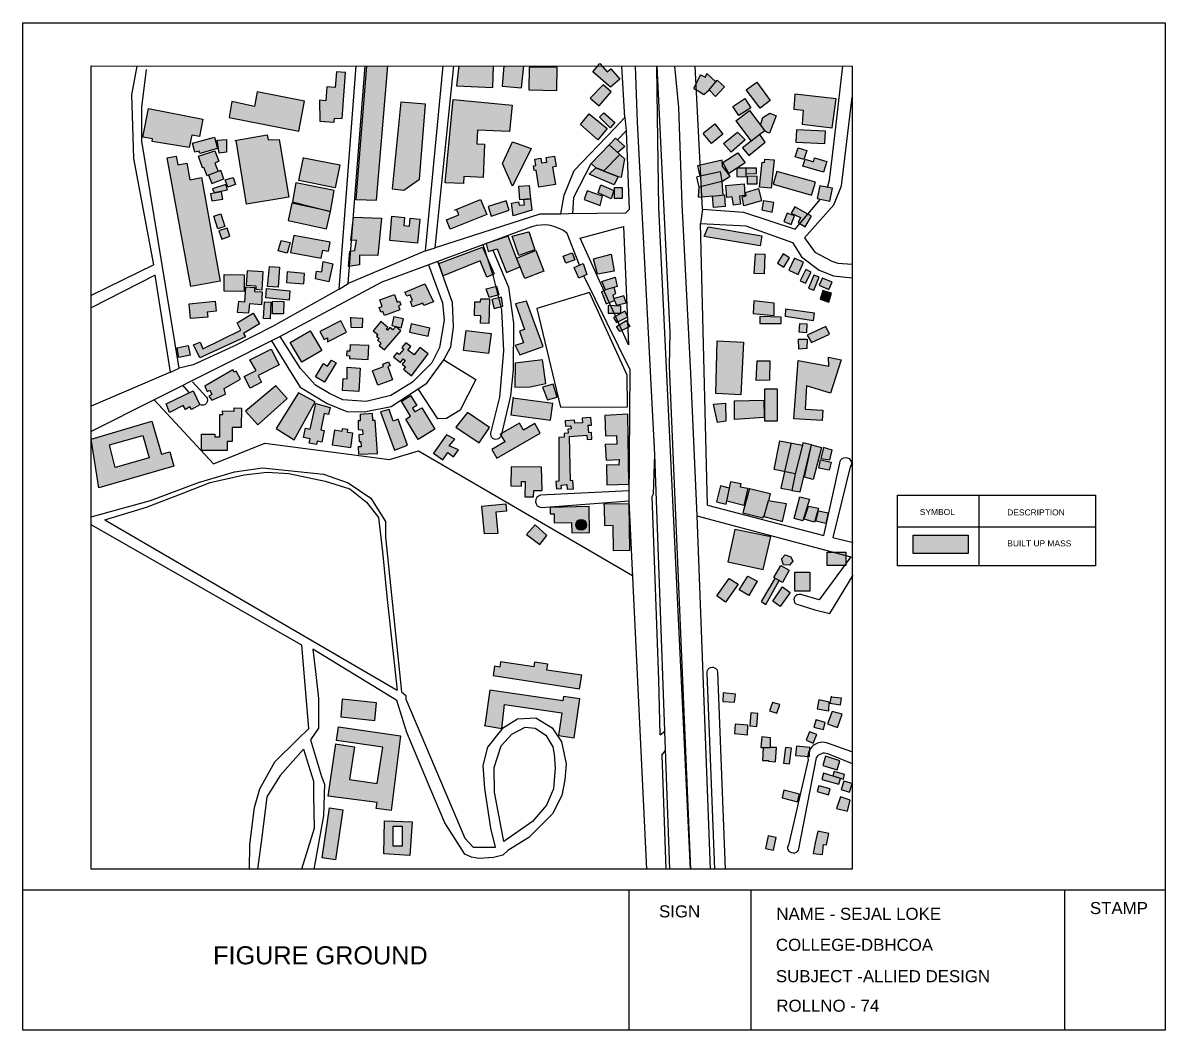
# Model space of a CAD drawing. Header units: millimetres. Extents: x -75360 to 914439, y -5036 to 71141.
# Drawn here: x 134048 to 171959, y -4329 to 29103 of the extents above; entities that cross this region are included whole.
import ezdxf

# ---------------------------------------------------------------- set-up
doc = ezdxf.new("R2010")
doc.units = ezdxf.units.MM
doc.styles.get("Standard").update_dxf_attribs({"font": 'arial.ttf'})

msp = doc.modelspace()

# ---------------------------------------------------------------- hatches: boundary and pattern name
at = {"true_color": 0x000000, "transparency": 33554687}
h = msp.add_hatch(color=18, dxfattribs=at)
h.dxf.hatch_style = 1
h.paths.add_polyline_path([(149750, 12865), (150099, 12898), (150077, 13136), (149279, 13061), (149365, 12142), (149817, 12151)])
h.paths.add_polyline_path([(151433, 12086), (151049, 12440), (150765, 12123), (151200, 11786)])
h.paths.add_polyline_path([(152842, 13053), (151549, 13022), (151552, 12807), (151677, 12809), (151683, 12505), (152256, 12515), (152262, 12172), (152858, 12183)])
h.paths.add_polyline_path([(154166, 13141), (153331, 13129), (153335, 13024), (153356, 12435), (153626, 12416), (153638, 11589), (154188, 11597)])
h.paths.add_polyline_path([(151266, 14360), (150259, 14362), (150247, 13732), (150592, 13726), (150595, 13884), (150715, 13881), (150705, 13376), (151000, 13371), (151004, 13583), (151287, 13577)])
h.paths.add_polyline_path([(152193, 15375), (152768, 15414), (152777, 15279), (152936, 15290), (152921, 15506), (152830, 15499), (152814, 15745), (152916, 15751), (152900, 16000), (152610, 15981), (152620, 15831), (152363, 15814), (152357, 15911), (152047, 15891), (152062, 15715), (152233, 15729), (152242, 15624), (152130, 15615), (152141, 15480), (152015, 15469), (152018, 15353), (151835, 15344), (151838, 13887), (151741, 13880), (151758, 13638), (151926, 13650), (151918, 13763), (152104, 13777), (152115, 13621), (152321, 13635), (152301, 13913), (152221, 13907)])
h.paths.add_polyline_path([(154124, 16115), (153360, 16066), (153384, 15399), (153751, 15412), (153761, 15123), (153379, 15109), (153403, 14590), (153839, 14610), (153830, 14422), (153421, 14437), (153432, 13775), (154154, 13787), (154158, 14071)])
h.paths.add_polyline_path([(151220, 15489), (151037, 15806), (150660, 15589), (150528, 15818), (149932, 15473), (149917, 15412), (150041, 15197), (149609, 14948), (149777, 14657)])
h.paths.add_polyline_path([(151632, 16470), (150314, 16642), (150242, 16089), (151560, 15917)])
h.paths.add_polyline_path([(151648, 17112), (151297, 17006), (151456, 16590), (151781, 16678)])
h.paths.add_polyline_path([(148805, 16172), (148421, 15687), (149189, 15165), (149534, 15673)])
h.paths.add_polyline_path([(148197, 15069), (148383, 15287), (148111, 15431), (147674, 14824), (147984, 14601), (148155, 14838), (148345, 14701), (148508, 14928)])
h.paths.add_polyline_path([(147286, 16326), (147061, 16188), (146984, 16314), (147124, 16399), (146919, 16734), (146615, 16547), (146918, 16053), (146756, 15954), (147173, 15275), (147724, 15613)])
h.paths.add_polyline_path([(146500, 15946), (146338, 15887), (146200, 16267), (145915, 16196), (146378, 14924), (146814, 15083)])
h.paths.add_polyline_path([(145745, 15910), (145662, 15904), (145647, 16133), (145248, 16107), (145248, 15891), (145171, 15891), (145171, 15601), (145322, 15595), (145330, 15437), (145199, 15430), (145205, 15207), (145268, 15209), (145272, 15032), (145176, 15030), (145182, 14793), (145818, 14808)])
h.paths.add_polyline_path([(144998, 15481), (144821, 15507), (144834, 15601), (144643, 15629), (144631, 15544), (144388, 15585), (144317, 15096), (144929, 15007)])
h.paths.add_polyline_path([(144048, 15570), (143936, 15593), (144051, 16138), (144197, 16107), (144246, 16336), (143769, 16469), (143588, 15615), (143431, 15648), (143365, 15338), (143584, 15292), (143555, 15155), (143794, 15104), (143819, 15219), (143967, 15188)])
h.paths.add_polyline_path([(143744, 16526), (143201, 16823), (142456, 15637), (143052, 15262)])
h.paths.add_polyline_path([(142819, 16633), (142442, 17052), (141437, 16213), (141847, 15758)])
h.paths.add_polyline_path([(142288, 18277), (141584, 17924), (141795, 17563), (141398, 17364), (141590, 16981), (141969, 17172), (141856, 17397), (142554, 17748)])
h.paths.add_polyline_path([(141275, 17281), (141125, 17539), (141064, 17504), (141017, 17584), (140881, 17505), (140085, 17044), (140167, 16870), (140250, 16909), (140319, 16764), (140219, 16717), (140319, 16577), (140771, 16784), (140724, 16962)])
h.paths.add_polyline_path([(141302, 16315), (141060, 16324), (141056, 16219), (140679, 16230), (140682, 16100), (140583, 16100), (140583, 15365), (140423, 15365), (140423, 15450), (139976, 15450), (139976, 14909), (140826, 14909), (140826, 15208), (140993, 15208), (140993, 15672), (141298, 15670)])
h.paths.add_polyline_path([(139705, 16890), (138799, 16456), (138917, 16167), (139373, 16401), (139447, 16274), (139590, 16358), (139645, 16265), (139925, 16430)])
h.paths.add_polyline_path([(151294, 17916), (150386, 17813), (150376, 17007), (150880, 17020), (151402, 17131)])
h.paths.add_polyline_path([(150763, 19861), (150394, 19774), (150692, 18922), (150530, 18867), (150660, 18484), (150382, 18399), (150543, 18082), (151311, 18363)])
h.paths.add_polyline_path([(149585, 18790), (148760, 18896), (148674, 18230), (149499, 18124)])
h.paths.add_polyline_path([(149535, 19938), (149244, 19947), (149241, 19838), (149050, 19844), (149036, 19388), (149243, 19381), (149235, 19132), (149509, 19123)])
h.paths.add_polyline_path([(151075, 21542), (150432, 21294), (150706, 20620), (151336, 20863)])
h.paths.add_polyline_path([(150151, 22023), (149924, 21959), (149423, 21775), (149496, 21515), (149789, 21598), (150097, 20820), (150551, 21001), (150432, 21294)])
h.paths.add_polyline_path([(150842, 22167), (150283, 22026), (150508, 21385), (151043, 21574)])
h.paths.add_polyline_path([(138331, 15881), (136311, 15284), (136569, 13672), (139062, 14385), (138924, 14866), (138644, 14786)])
h.paths.add_polyline_path([(138241, 14664), (137111, 14346), (136921, 15099), (138030, 15412)], flags=16)
h.paths.add_polyline_path([(144790, 18837), (144605, 19209), (143908, 18861), (144045, 18589), (144156, 18644), (144157, 18520)])
h.paths.add_polyline_path([(145317, 19305), (144933, 19321), (144941, 18997), (145304, 18983)])
h.paths.add_polyline_path([(145532, 18390), (144912, 18416), (144903, 18206), (144799, 18210), (144792, 18059), (144891, 18055), (144886, 17958), (145513, 17932)])
h.paths.add_polyline_path([(146587, 18884), (146421, 19025), (146325, 18913), (146232, 18992), (146154, 18900), (146109, 18935), (146157, 18989), (145933, 19189), (145898, 19144), (145678, 18886), (145829, 18756), (145786, 18705), (145875, 18629), (145822, 18567), (145934, 18471), (145872, 18399), (146047, 18250)])
h.paths.add_polyline_path([(146511, 19711), (146592, 19741), (146547, 19863), (146471, 19835), (146380, 20085), (145895, 19908), (145970, 19693), (145873, 19658), (145932, 19495), (146000, 19519), (146046, 19393), (146559, 19580)])
h.paths.add_polyline_path([(147390, 20442), (146728, 20167), (146786, 20028), (146907, 20076), (146984, 19883), (146912, 19854), (146984, 19675), (147327, 19800), (147356, 19722), (147678, 19840)])
h.paths.add_polyline_path([(147552, 18967), (146935, 19108), (146876, 18841), (147496, 18705)])
h.paths.add_polyline_path([(147500, 18115), (147220, 18328), (147035, 18085), (146826, 18243), (146919, 18365), (146760, 18487), (146621, 18331), (146690, 18275), (146541, 18092), (146465, 18154), (146354, 18017), (146577, 17834), (146673, 17951), (146736, 17900), (146635, 17777), (146742, 17689), (146677, 17610), (146948, 17388)])
h.paths.add_polyline_path([(146158, 17693), (146233, 17723), (146186, 17849), (145991, 17776), (146022, 17693), (145650, 17554), (145825, 17075), (146317, 17254)])
h.paths.add_polyline_path([(145248, 17641), (144815, 17671), (144809, 17285), (144682, 17294), (144655, 16901), (145194, 16863)])
h.paths.add_polyline_path([(144446, 17814), (144288, 17910), (144164, 17706), (144023, 17792), (143761, 17352), (144057, 17173)])
h.paths.add_polyline_path([(146677, 19276), (146359, 19350), (146291, 19056), (146608, 18982)])
h.paths.add_polyline_path([(149370, 25074), (149113, 25085), (149133, 25539), (150198, 25493), (150283, 26372), (148329, 26562), (148061, 23796), (148670, 23769), (148680, 24003), (149322, 23974)])
h.paths.add_polyline_path([(149241, 23239), (148440, 22918), (148516, 22728), (148111, 22566), (148234, 22257), (149441, 22739)])
h.paths.add_polyline_path([(150191, 22883), (150085, 23199), (149486, 23006), (149593, 22684)])
h.paths.add_polyline_path([(150914, 24932), (150299, 25156), (149968, 24435), (150295, 23679)])
h.paths.add_polyline_path([(151630, 24318), (151745, 24337), (151691, 24676), (151415, 24632), (151439, 24480), (151263, 24452), (151237, 24613), (151039, 24581), (151073, 24364), (150996, 24352), (151020, 24202), (151081, 24211), (151170, 23654), (151722, 23742)])
h.paths.add_polyline_path([(150898, 23261), (150674, 23238), (150692, 23065), (150523, 23047), (150495, 23167), (150270, 23114), (150316, 22701), (150937, 22883)])
h.paths.add_polyline_path([(145954, 22620), (145023, 22655), (145001, 22480), (144954, 21885), (145116, 21891), (145065, 21546), (144926, 21530), (144886, 21021), (145215, 21073), (145221, 21391), (145834, 21380)])
h.paths.add_polyline_path([(147223, 22591), (146903, 22623), (146877, 22359), (146691, 22378), (146717, 22638), (146290, 22682), (146229, 21883), (147142, 21790)])
h.paths.add_polyline_path([(139978, 23966), (139586, 23896), (139487, 24442), (139194, 24389), (139141, 24676), (138839, 24621), (139618, 20357), (140592, 20532)])
h.paths.add_polyline_path([(142558, 25231), (142191, 25225), (142161, 25390), (141125, 25203), (141472, 23090), (142871, 23319)])
h.paths.add_polyline_path([(140020, 25901), (138220, 26257), (138032, 25305), (138353, 25253), (138338, 25161), (139569, 24961), (139651, 25377), (139906, 25326)])
h.paths.add_polyline_path([(143400, 26509), (141825, 26813), (141732, 26332), (140980, 26489), (140895, 25956), (143206, 25509)])
h.paths.add_polyline_path([(144567, 24385), (143361, 24629), (143207, 23871), (144413, 23626)])
h.paths.add_polyline_path([(144380, 23539), (143112, 23795), (142995, 23166), (144259, 22843)])
h.paths.add_polyline_path([(144259, 22843), (142978, 23114), (142852, 22546), (144130, 22262)])
h.paths.add_polyline_path([(144252, 21822), (143037, 22044), (142934, 21485), (143953, 21298), (144001, 21559), (144197, 21523)])
h.paths.add_polyline_path([(142004, 20163), (141743, 20180), (141752, 20308), (141438, 20329), (141405, 19836), (141205, 19850), (141158, 19505), (141553, 19474), (141578, 19789), (141976, 19758)])
h.paths.add_polyline_path([(142028, 20836), (141495, 20869), (141460, 20395), (141783, 20376), (141776, 20261), (141992, 20247)])
h.paths.add_polyline_path([(141391, 20745), (140729, 20748), (140727, 20194), (141389, 20191)])
h.paths.add_polyline_path([(140434, 19866), (139564, 19774), (139615, 19294), (140184, 19339), (140166, 19505), (140469, 19537)])
h.paths.add_polyline_path([(142910, 20208), (142133, 20282), (142114, 19971), (142881, 19898)])
h.paths.add_polyline_path([(142561, 20996), (142229, 21015), (142166, 20352), (142524, 20332)])
h.paths.add_polyline_path([(143397, 20780), (142825, 20841), (142799, 20485), (143372, 20442)])
h.paths.add_polyline_path([(142915, 21818), (142621, 21880), (142521, 21533), (142821, 21456)])
h.paths.add_polyline_path([(144340, 21107), (144014, 21180), (143975, 20843), (143789, 20865), (143759, 20605), (144204, 20505)])
h.paths.add_polyline_path([(146577, 5438), (144525, 5743), (144457, 5287), (145990, 5059), (145811, 3856), (144892, 3992), (145053, 5078), (144438, 5169), (144180, 3432), (145802, 3231), (145777, 3025), (146269, 2963)])
h.paths.add_polyline_path([(145784, 6532), (144647, 6652), (144597, 6069), (145724, 5953)])
h.paths.add_polyline_path([(144664, 2988), (144224, 3054), (143976, 1391), (144419, 1326)])
h.paths.add_polyline_path([(149549, 6960), (149375, 5782), (149941, 5679), (150029, 6483), (151939, 6201), (151828, 5451), (152347, 5374), (152538, 6668), (151994, 6749), (151973, 6602)])
h.paths.add_polyline_path([(151441, 7624), (151471, 7818), (151027, 7886), (151002, 7726), (149905, 7894), (149879, 7722), (149705, 7748), (149658, 7441), (152526, 7002), (152595, 7448)])
h.paths.add_polyline_path([(146965, 2587), (146048, 2617), (146026, 1524), (146893, 1468)])
h.paths.add_polyline_path([(146641, 1775), (146343, 1775), (146343, 2446), (146641, 2446)], flags=16)
h.paths.add_polyline_path([(141436, 18678), (141373, 18792), (141902, 19108), (141690, 19465), (141158, 19147), (141278, 18899), (140021, 18288), (139930, 18503), (139716, 18413), (139923, 17981)])
h.paths.add_polyline_path([(139535, 18390), (139164, 18314), (139220, 17992), (139601, 18071)])
h.paths.add_polyline_path([(142282, 19829), (142064, 19841), (142037, 19288), (142253, 19276)])
h.paths.add_polyline_path([(142705, 19859), (142337, 19867), (142328, 19449), (142695, 19441)])
h.paths.add_polyline_path([(146157, 27672), (145449, 27672), (145094, 23245), (145787, 23220)])
h.paths.add_polyline_path([(140556, 24509), (140423, 24859), (139873, 24675), (140015, 24293), (140059, 24307), (140164, 24029), (140214, 24048), (140525, 24165), (140419, 24444)])
h.paths.add_polyline_path([(140405, 25312), (139683, 25111), (139752, 24808), (139894, 24848), (139916, 24769), (140510, 24935)])
h.paths.add_polyline_path([(140807, 25235), (140498, 25209), (140558, 24779), (140807, 24815)])
h.paths.add_polyline_path([(144761, 27453), (144454, 27475), (144416, 26957), (144133, 26978), (144099, 26518), (143894, 26533), (143902, 25838), (144378, 25803), (144388, 25942), (144649, 25923)])
h.paths.add_polyline_path([(140830, 22284), (140550, 22201), (140647, 21924), (140922, 22021)])
h.paths.add_polyline_path([(140781, 23741), (140342, 23589), (140392, 23475), (140842, 23564)])
h.paths.add_polyline_path([(141031, 23975), (140767, 23889), (140850, 23654), (141108, 23738)])
h.paths.add_polyline_path([(140613, 24199), (140214, 24048), (140325, 23770), (140721, 23927)])
at = {"true_color": 0x000000}
h = msp.add_hatch(color=18, dxfattribs=at)
h.dxf.hatch_style = 1
h.paths.add_polyline_path([(140619, 22760), (140386, 22685), (140521, 22266), (140755, 22342)])
h.paths.add_polyline_path([(140641, 23490), (140277, 23428), (140317, 23194), (140680, 23256)])
h.paths.add_polyline_path([(153570, 21421), (152990, 21276), (153120, 20757), (153671, 20856)])
h.paths.add_polyline_path([(153704, 20660), (153265, 20523), (153383, 20241), (153768, 20348)])
h.paths.add_polyline_path([(153636, 20080), (153732, 20123), (153676, 20323), (153383, 20241), (153330, 20213), (153507, 19822), (153689, 19893)])
h.paths.add_polyline_path([(153330, 20213), (153252, 20172), (153404, 19782), (153507, 19822)])
h.paths.add_polyline_path([(153997, 20047), (153671, 19956), (153689, 19893), (153745, 19733), (154069, 19810)])
h.paths.add_polyline_path([(153891, 19705), (153556, 19716), (153669, 19466), (153890, 19465)])
h.paths.add_polyline_path([(153556, 19716), (153478, 19718), (153468, 19466), (153669, 19466)])
h.paths.add_polyline_path([(154104, 19391), (154028, 19538), (153716, 19361), (153797, 19183), (154106, 19341)])
h.paths.add_polyline_path([(153716, 19361), (153645, 19321), (153745, 19155), (153797, 19183)])
h.paths.add_polyline_path([(153843, 19081), (153747, 19022), (153863, 18860), (153929, 18893)])
h.paths.add_polyline_path([(154113, 19153), (154073, 19219), (153843, 19081), (153929, 18893), (154120, 18990)])
h.paths.add_polyline_path([(157960, 18508), (157088, 18550), (157042, 16797), (157876, 16757)])
h.paths.add_polyline_path([(158641, 16584), (157663, 16559), (157669, 15938), (158655, 16004)])
h.paths.add_polyline_path([(157369, 16481), (156971, 16444), (157099, 15841), (157375, 15886)])
h.paths.add_polyline_path([(159085, 16953), (158677, 16953), (158677, 15887), (159085, 15887)])
h.paths.add_polyline_path([(158836, 17883), (158413, 17888), (158387, 17234), (158828, 17249)])
h.paths.add_polyline_path([(161204, 17918), (160784, 18008), (160802, 17711), (159782, 17895), (159630, 15961), (160575, 15904), (160596, 16246), (160014, 16281), (160061, 17060), (160854, 16810)])
h.paths.add_polyline_path([(160073, 18599), (159790, 18605), (159796, 18278), (160067, 18290)])
h.paths.add_polyline_path([(160818, 18774), (160700, 19028), (160080, 18739), (160222, 18496)])
h.paths.add_polyline_path([(160083, 19107), (159819, 19116), (159801, 18843), (160065, 18825)])
h.paths.add_polyline_path([(160322, 19465), (159358, 19602), (159346, 19364), (160286, 19223)])
h.paths.add_polyline_path([(159211, 19332), (158504, 19358), (158504, 19123), (159211, 19123)])
h.paths.add_polyline_path([(158987, 19798), (158309, 19881), (158286, 19459), (158978, 19393)])
h.paths.add_polyline_path([(158877, 12045), (157673, 12291), (157446, 11212), (158616, 10965)])
h.paths.add_polyline_path([(157783, 10476), (157488, 10664), (157079, 10082), (157371, 9880)])
h.paths.add_polyline_path([(158423, 10576), (158111, 10741), (157817, 10286), (158141, 10096)])
h.paths.add_polyline_path([(159484, 10938), (159208, 11090), (158971, 10691), (159259, 10532)])
h.paths.add_polyline_path([(159148, 10594), (159021, 10663), (158557, 9893), (158710, 9801)])
h.paths.add_polyline_path([(159538, 11381), (159344, 11448), (159225, 11314), (159288, 11110), (159491, 11101), (159605, 11235)])
h.paths.add_polyline_path([(159512, 10200), (159257, 10381), (158942, 9906), (159182, 9736)])
h.paths.add_polyline_path([(160163, 10868), (159669, 10868), (159669, 10242), (160163, 10242)])
h.paths.add_polyline_path([(159048, 2066), (158788, 2119), (158696, 1703), (158955, 1645)])
h.paths.add_polyline_path([(160795, 2196), (160433, 2273), (160347, 1887), (160278, 1535), (160587, 1505), (160619, 1830), (160715, 1821)])
h.paths.add_polyline_path([(159818, 3505), (159299, 3637), (159253, 3380), (159754, 3252)])
h.paths.add_polyline_path([(159057, 5047), (158860, 5051), (158859, 5050), (158615, 5055), (158593, 4619), (158794, 4626), (158795, 4593), (159031, 4580)])
h.paths.add_polyline_path([(158866, 5376), (158570, 5402), (158539, 5056), (158859, 5050)])
h.paths.add_polyline_path([(159556, 5034), (159356, 5047), (159297, 4535), (159495, 4512)])
h.paths.add_polyline_path([(160165, 4984), (160169, 5055), (159728, 5095), (159694, 4784), (160097, 4762, -0.120737)])
h.paths.add_polyline_path([(161505, 3307), (161180, 3414), (161053, 3026), (161419, 2940)])
h.paths.add_polyline_path([(161570, 3852), (161295, 3937), (161208, 3659), (161483, 3573)])
h.paths.add_polyline_path([(161182, 4019), (160619, 4196), (160562, 3995), (161131, 3836)])
h.paths.add_polyline_path([(161161, 4610), (160685, 4760), (160598, 4450), (161078, 4315)])
h.paths.add_polyline_path([(160845, 3676), (160469, 3775), (160415, 3595), (160787, 3484)])
h.paths.add_polyline_path([(161316, 4156), (160970, 4261), (160934, 4112), (161288, 4001)])
h.paths.add_polyline_path([(160395, 5486), (160159, 5574), (160047, 5295), (160280, 5201)])
h.paths.add_polyline_path([(160672, 5887), (160372, 5974), (160299, 5722), (160623, 5654)])
h.paths.add_polyline_path([(161239, 6154), (160905, 6245), (160756, 5838), (161079, 5719)])
h.paths.add_polyline_path([(160812, 6552), (160464, 6630), (160410, 6337), (160797, 6265)])
h.paths.add_polyline_path([(161219, 6687), (160866, 6723), (160833, 6521), (161183, 6464)])
h.paths.add_polyline_path([(159167, 6474), (158928, 6543), (158828, 6264), (159068, 6191)])
h.paths.add_polyline_path([(158443, 6181), (158210, 6201), (158173, 5773), (158406, 5753)])
h.paths.add_polyline_path([(158114, 5791), (157687, 5830), (157671, 5513), (158099, 5477)])
h.paths.add_polyline_path([(157696, 6817), (157286, 6868), (157275, 6574), (157665, 6559)])
h.paths.add_polyline_path([(158109, 13656), (157855, 13706), (157876, 13814), (157542, 13880), (157499, 13664), (157413, 13231), (157975, 13079)])
h.paths.add_polyline_path([(157499, 13664), (157203, 13742), (157067, 13209), (157393, 13126)])
h.paths.add_polyline_path([(158786, 13239), (158795, 13237), (158855, 13485), (158168, 13653), (157940, 12835), (158608, 12675), (158649, 12738)])
h.paths.add_polyline_path([(159387, 13144), (158786, 13239), (158644, 12721), (159256, 12553)])
h.paths.add_polyline_path([(160155, 13290), (159833, 13374), (159643, 12649), (159938, 12572)])
h.paths.add_polyline_path([(160454, 13000), (160117, 13067), (159979, 12626), (160322, 12530)])
h.paths.add_polyline_path([(160773, 12840), (160450, 12911), (160362, 12559), (160695, 12486)])
h.paths.add_polyline_path([(159675, 14138), (159330, 14207), (159200, 13663), (159572, 13593)])
h.paths.add_polyline_path([(160224, 15094), (159939, 15169), (159926, 15090), (159675, 14138), (159572, 13593), (159570, 13582), (159846, 13536)])
h.paths.add_polyline_path([(159926, 15090), (159552, 15161), (159330, 14207), (159675, 14138)])
h.paths.add_polyline_path([(160558, 15007), (160224, 15094), (159993, 14024), (160282, 13948)])
h.paths.add_polyline_path([(160910, 14920), (160620, 15004), (160533, 14649), (160825, 14599)])
h.paths.add_polyline_path([(160875, 14527), (160518, 14599), (160462, 14322), (160803, 14257)])
h.paths.add_polyline_path([(153557, 27582), (153435, 27476), (153266, 27670), (153128, 27670), (152964, 27476), (153548, 26965), (153858, 27235)])
h.paths.add_polyline_path([(153575, 26810), (153303, 27047), (152879, 26606), (153174, 26349)])
h.paths.add_polyline_path([(161035, 26578), (159672, 26740), (159632, 26235), (159949, 26210), (159912, 25745), (160908, 25615)])
h.paths.add_polyline_path([(160685, 25513), (159720, 25554), (159704, 25142), (160668, 25103)])
h.paths.add_polyline_path([(160062, 24865), (159781, 24953), (159683, 24659), (159970, 24570)])
h.paths.add_polyline_path([(160731, 24502), (160325, 24625), (160285, 24493), (160006, 24577), (159937, 24349), (160622, 24142)])
h.paths.add_polyline_path([(160353, 23813), (159076, 24173), (158949, 23744), (160219, 23381)])
h.paths.add_polyline_path([(160915, 23611), (160492, 23694), (160408, 23268), (160832, 23185)])
h.paths.add_polyline_path([(159654, 22698), (159409, 22790), (159299, 22506), (159543, 22412)])
h.paths.add_polyline_path([(158404, 27130), (158048, 26885), (158513, 26275), (158854, 26531)])
h.paths.add_polyline_path([(159050, 26021), (158838, 26100), (158610, 25958), (158533, 25703), (158672, 25516), (158731, 25479), (158833, 25441)])
h.paths.add_polyline_path([(158169, 26192), (157709, 25849), (158217, 25177), (158507, 25395), (158672, 25516)])
h.paths.add_polyline_path([(158005, 26588), (157612, 26328), (157814, 26024), (158207, 26284)])
h.paths.add_polyline_path([(158507, 25395), (158217, 25177), (157927, 24959), (158139, 24699), (158679, 25139)])
h.paths.add_polyline_path([(158018, 25218), (157768, 25476), (157302, 25098), (157558, 24812)])
h.paths.add_polyline_path([(157008, 25746), (156625, 25435), (156900, 25097), (157282, 25407)])
h.paths.add_polyline_path([(157043, 27141), (156746, 27427), (156705, 27299), (156539, 27377), (156389, 27086), (156400, 26873), (156464, 26841), (156647, 26724), (156820, 26879)])
h.paths.add_polyline_path([(157335, 26978), (157096, 27204), (156820, 26879), (157030, 26656), (157178, 26811), (157178, 26811)])
h.paths.add_polyline_path([(157264, 24350), (157259, 24548), (156530, 24378), (156548, 24026), (157193, 24170), (157244, 23833), (157523, 24010)])
h.paths.add_polyline_path([(157193, 24170), (156548, 24026), (156567, 23672), (157244, 23833)])
h.paths.add_polyline_path([(157244, 23833), (156567, 23672), (156585, 23327), (156937, 23358), (157283, 23387)])
h.paths.add_polyline_path([(156567, 23672), (156491, 23654), (156475, 23317), (156585, 23327)])
h.paths.add_polyline_path([(157987, 23761), (157379, 23705), (157415, 23303), (157591, 23328), (157630, 23050), (157868, 23083), (157830, 23353), (158009, 23378)])
h.paths.add_polyline_path([(158055, 24283), (157749, 24281), (157746, 23999), (158052, 23996)])
h.paths.add_polyline_path([(158024, 24454), (157777, 24786), (157282, 24465), (157474, 24107)])
h.paths.add_polyline_path([(158391, 24282), (158055, 24283), (158053, 24090), (158393, 24099)])
h.paths.add_polyline_path([(158413, 24019), (158085, 23999), (158091, 23755), (158419, 23763)])
h.paths.add_polyline_path([(158980, 24557), (158672, 24575), (158661, 24467), (158584, 24475), (158501, 23650), (158885, 23612)])
h.paths.add_polyline_path([(158467, 23603), (158034, 23475), (158058, 23361), (157915, 23330), (157981, 23028), (158563, 23196)])
h.paths.add_polyline_path([(157335, 23391), (156937, 23356), (156971, 22969), (157353, 23009)])
h.paths.add_polyline_path([(158973, 23140), (158631, 23198), (158568, 22897), (158918, 22814)])
h.paths.add_polyline_path([(159666, 22994), (159546, 22787), (159856, 22639), (159776, 22473), (159836, 22439), (160102, 22755)])
h.paths.add_polyline_path([(160221, 22689), (160102, 22755), (159836, 22439), (160015, 22335)])
h.paths.add_polyline_path([(153865, 24729), (153512, 25051), (152907, 24430), (153066, 24287), (153324, 24187)])
h.paths.add_polyline_path([(154017, 24592), (153865, 24729), (153324, 24187), (153804, 24000), (153801, 23993), (153905, 23974)])
h.paths.add_polyline_path([(154031, 24997), (153720, 25278), (153512, 25051), (153790, 24797)])
h.paths.add_polyline_path([(153801, 23993), (153318, 24181), (153324, 24187), (153066, 24287), (152843, 24078), (153668, 23726)])
h.paths.add_polyline_path([(153231, 23724), (153140, 23459), (153577, 23265), (153659, 23541)])
h.paths.add_polyline_path([(153280, 23347), (152781, 23533), (152673, 23238), (153209, 23041)])
h.paths.add_polyline_path([(153938, 23639), (153686, 23639), (153686, 23278), (153938, 23278)])
h.paths.add_polyline_path([(158576, 22039), (156789, 22335), (156660, 22008), (158520, 21700)])
h.paths.add_polyline_path([(158676, 21420), (158358, 21432), (158322, 20780), (158653, 20768)])
h.paths.add_polyline_path([(159496, 21306), (159281, 21439), (159089, 21128), (159304, 20995)])
h.paths.add_polyline_path([(159958, 21157), (159648, 21293), (159641, 21272), (159474, 20889), (159782, 20755)])
h.paths.add_polyline_path([(160205, 20829), (160033, 20916), (159847, 20545), (160019, 20458)])
h.paths.add_polyline_path([(160295, 20228), (160120, 20302), (160300, 20730), (160476, 20657)])
h.paths.add_polyline_path([(160902, 20491), (160585, 20631), (160479, 20393), (160797, 20253)])
h = msp.add_hatch(color=18, dxfattribs=at)
h.dxf.hatch_style = 1
h.paths.add_polyline_path([(149672, 27671), (148516, 27671), (148439, 27010), (149643, 26961)])
h.paths.add_polyline_path([(150669, 27671), (150016, 27671), (149952, 27004), (150598, 26941)])
h.paths.add_polyline_path([(151769, 26862), (150842, 26878), (150854, 27635), (151781, 27620)])
h.paths.add_polyline_path([(152842, 26078), (152560, 25730), (153128, 25215), (153437, 25597)])
h.paths.add_polyline_path([(153329, 26112), (153188, 25968), (153542, 25620), (153693, 25793)])
h = msp.add_hatch(color=18, dxfattribs=at)
h.dxf.hatch_style = 1
h.paths.add_polyline_path([(147415, 26404), (146594, 26471), (146306, 23591), (146692, 23553), (147214, 23913)])
h = msp.add_hatch(color=18, dxfattribs=at)
h.dxf.hatch_style = 1
h.paths.add_polyline_path([(152649, 21114), (152340, 20979), (152496, 20631), (152766, 20746)])
h.paths.add_polyline_path([(150855, 23710), (150513, 23687), (150545, 23227), (150898, 23261)])
h = msp.add_hatch(color=18, dxfattribs=at)
h.dxf.hatch_style = 1
h.paths.add_polyline_path([(149751, 20354), (149420, 20270), (149519, 19992), (149821, 20069)])
h.paths.add_polyline_path([(149843, 19980), (149613, 19923), (149694, 19626), (149915, 19686)])
h.paths.add_polyline_path([(149937, 20003), (149843, 19980), (149915, 19686), (149972, 19701)])
h.paths.add_polyline_path([(149771, 20359), (149751, 20354), (149821, 20069), (149843, 20074)])
h.paths.add_polyline_path([(149303, 21660), (147849, 21117), (147993, 20711), (149227, 21202), (149452, 20666), (149647, 20753), (149498, 21217)])
h.paths.add_polyline_path([(143587, 18886), (142919, 18498), (143303, 17836), (143971, 18224)])
h = msp.add_hatch(color=18, dxfattribs=at)
h.dxf.hatch_style = 1
h.paths.add_polyline_path([(152280, 21470), (151976, 21357), (152063, 21125), (152366, 21238)])
h.paths.add_polyline_path([(161362, 11158), (161362, 11430), (160965, 11535), (160738, 11535), (160738, 11097), (161317, 11097)])
h.paths.add_polyline_path([(161362, 11535), (160965, 11535), (161362, 11430)], flags=17)
h = msp.add_hatch(color=18, dxfattribs=at)
h.dxf.hatch_style = 1
h.paths.add_polyline_path([(160888, 20128), (160602, 20221), (160507, 19931), (160793, 19837)])
h = msp.add_hatch(color=18, dxfattribs=at)
h.dxf.hatch_style = 1
h.paths.add_polyline_path([(159552, 15161), (159167, 15234), (158985, 14276), (159330, 14207)])
at = {"true_color": 0xfe1916}
h = msp.add_hatch(color=1, dxfattribs=at)
h.dxf.hatch_style = 1
h.paths.add_polyline_path([(152755, 12443, 1), (152393, 12443, 1)])
at = {"true_color": 0x000000}
h = msp.add_hatch(color=18, dxfattribs=at)
h.dxf.hatch_style = 1
h.paths.add_polyline_path([(165420, 12098), (163600, 12098), (163600, 11492), (165420, 11492)])

# ---------------------------------------------------------------- linework, layer by layer
for p, q in [((136311, 27675), (161576, 27667)), ((136311, 1012), (136311, 27675)), ((161576, 27667), (161576, 1012)), ((154030, 25962), (154069, 25514)), ((139683, 25111), (140405, 25312)), ((139752, 24808), (139683, 25111)), ((140405, 25312), (140510, 24935)), ((139894, 24848), (139752, 24808)), ((139916, 24769), (139894, 24848)), ((140510, 24935), (139916, 24769)), ((156606, 22916), (156534, 22441)), ((150283, 22026), (150842, 22167)), ((147414, 21539), (147728, 21640)), ((138393, 21075), (136311, 20054)), ((138438, 20731), (136311, 19641)), ((144548, 20262), (144841, 20452)), ((153252, 20172), (153383, 20241)), ((138952, 17513), (136311, 16383)), ((138952, 17513), (139236, 17642)), ((136921, 15099), (138030, 15412)), ((138030, 15412), (138241, 14664)), ((137111, 14346), (136921, 15099)), ((138241, 14664), (137111, 14346)), ((165774, 13429), (165774, 11085)), ((163072, 12372), (169642, 12372)), ((161576, 1012), (136311, 1012)), ((134048, 326), (171959, 326)), ((154160, 326), (154160, -4329)), ((158209, 326), (158209, -4329)), ((168622, 326), (168622, -4329))]:
    msp.add_line(p, q)
for points in [[(134048, 29103), (171959, 29103), (171959, -4329), (134048, -4329)], [(153686, 23639), (153938, 23639), (153938, 23278), (153686, 23278)], [(158677, 16953), (159085, 16953), (159085, 15887), (158677, 15887)], [(163072, 13429), (169642, 13429), (169642, 11085), (163072, 11085)], [(163600, 12098), (165420, 12098), (165420, 11492), (163600, 11492)], [(160738, 11535), (161362, 11535), (161362, 11097), (160738, 11097)], [(159669, 10868), (160163, 10868), (160163, 10242), (159669, 10242)], [(146343, 2446), (146641, 2446), (146641, 1775), (146343, 1775)]]:
    msp.add_lwpolyline(points, close=True)
for points in [[(152964, 27476), (153196, 27751), (153435, 27476), (153557, 27582), (153858, 27235), (153548, 26965), (152964, 27476)], [(138393, 21075), (137728, 24604), (137695, 25669), (137662, 26716), (137845, 27667)], [(138001, 25178), (137999, 26017), (137999, 26305), (138157, 27554)], [(143902, 25838), (144378, 25803), (144388, 25942), (144649, 25923), (144761, 27453), (144454, 27475), (144416, 26957), (144133, 26978), (144099, 26518), (143894, 26533), (143902, 25838)], [(144548, 20262), (145105, 27673)], [(147414, 21539), (144841, 20452), (145413, 27672)], [(145094, 23245), (145787, 23220), (146157, 27672)], [(145449, 27672), (145094, 23245)], [(147414, 21539), (148000, 27672)], [(154051, 22790), (151202, 22755), (147728, 21640), (148346, 27672)], [(148516, 27671), (148439, 27010), (149643, 26961), (149672, 27671)], [(150016, 27671), (149952, 27004), (150598, 26941), (150669, 27671)], [(150854, 27620), (150842, 26878), (151769, 26862), (151781, 27620), (150854, 27635)], [(152343, 24204), (153680, 25597), (154030, 25962), (153925, 27670)], [(155523, 1012), (155022, 14777), (154444, 25801), (154376, 27670)], [(156202, 1012), (155154, 22971), (155110, 26000), (155086, 27669)], [(155093, 27669), (155323, 22876), (155517, 18841), (155494, 17703), (156202, 1012)], [(155677, 27669), (155809, 26298), (155913, 23088), (156199, 17684)], [(156539, 27377), (156305, 26922), (156464, 26841), (156647, 26724), (156820, 26879)], [(156606, 22916), (156359, 27669)], [(156539, 27377), (156705, 27299), (156746, 27427), (157043, 27141)], [(160753, 23643), (160822, 23885), (160907, 24612), (161028, 25641), (161266, 27672)], [(152879, 26606), (153174, 26349), (153575, 26810), (153303, 27047), (152879, 26606)], [(157096, 27204), (157335, 26978), (157030, 26656), (156820, 26879), (157096, 27204)], [(158048, 26885), (158404, 27130), (158854, 26531), (158513, 26275), (158048, 26885)], [(140980, 26489), (140895, 25956), (143206, 25509), (143400, 26509), (141825, 26813), (141732, 26332), (140980, 26489)], [(148342, 26561), (150283, 26372), (150198, 25493), (149133, 25539), (149113, 25085), (149370, 25074), (149322, 23974), (148680, 24003), (148670, 23769), (148061, 23796), (148329, 26562)], [(157612, 26328), (158005, 26588), (158207, 26284), (157814, 26024), (157612, 26328)], [(159672, 26740), (159632, 26235), (159949, 26210), (159912, 25745), (160908, 25615), (161035, 26578), (159672, 26740)], [(161216, 23696), (161576, 26635)], [(138220, 26257), (140020, 25901), (139906, 25326), (139651, 25377), (139569, 24961), (138338, 25161), (138353, 25253), (138032, 25305), (138220, 26257)], [(146306, 23591), (146692, 23553), (147214, 23913), (147415, 26404), (146594, 26471), (146306, 23591)], [(157709, 25849), (158169, 26192), (158672, 25516), (158507, 25395)], [(152560, 25730), (152842, 26078), (153437, 25597), (153128, 25215), (152560, 25730)], [(153188, 25968), (153329, 26112), (153693, 25793), (153542, 25620), (153188, 25968)], [(157709, 25849), (158217, 25177)], [(158533, 25703), (158610, 25958), (158838, 26100), (159050, 26021), (158833, 25441), (158731, 25479), (158672, 25516)], [(153788, 25217), (154069, 25514), (154174, 22908), (154051, 22790)], [(156626, 25436), (157008, 25746), (157282, 25407), (156900, 25097), (156625, 25435)], [(157302, 25098), (157768, 25476), (158018, 25218), (157558, 24812), (157302, 25098)], [(159720, 25554), (159704, 25142), (160668, 25103), (160685, 25513), (159720, 25554)], [(144548, 20262), (142338, 19028), (141023, 18360), (139702, 17752), (139236, 17642), (138001, 25178)], [(140498, 25209), (140807, 25235), (140807, 24815), (140558, 24779), (140498, 25209)], [(141083, 25196), (142161, 25390), (142191, 25225), (142558, 25231), (142871, 23319), (141472, 23090), (141125, 25203)], [(150914, 24932), (150295, 23679), (149968, 24435), (150299, 25156), (150914, 24932)], [(153512, 25051), (153865, 24729), (153324, 24187), (153066, 24287), (152907, 24430), (153512, 25051)], [(153720, 25278), (153512, 25051)], [(153720, 25278), (154031, 24997), (153789, 24797)], [(157927, 24959), (158139, 24699), (158679, 25139), (158507, 25395), (157927, 24959)], [(139978, 23966), (140592, 20532), (139618, 20357), (138839, 24621), (139141, 24676), (139194, 24389), (139487, 24442), (139586, 23896), (139978, 23966)], [(140214, 24048), (140164, 24029), (140059, 24307), (140015, 24293), (139873, 24675), (140423, 24859), (140556, 24509), (140419, 24444)], [(151047, 24583), (151237, 24613), (151263, 24452), (151439, 24480), (151415, 24632), (151691, 24676), (151745, 24337), (151630, 24318), (151722, 23742), (151170, 23654), (151081, 24211), (151020, 24202), (150996, 24352), (151073, 24364), (151039, 24581)], [(153865, 24729), (154017, 24592), (153905, 23974), (153801, 23993), (153318, 24181), (153865, 24729)], [(157282, 24465), (157777, 24786), (158024, 24454), (157474, 24107), (157282, 24465)], [(159781, 24953), (160062, 24865), (159970, 24570), (159683, 24659), (159781, 24953)], [(140419, 24444), (140525, 24165)], [(143368, 24628), (144567, 24385), (144413, 23626), (143207, 23871), (143361, 24629)], [(152297, 22769), (152337, 23322), (152907, 24430)], [(153066, 24287), (153804, 24000), (153668, 23726), (152843, 24078), (153066, 24287)], [(157244, 23833), (157523, 24010), (157264, 24350), (157259, 24548), (156441, 24357), (156517, 24019)], [(157749, 24281), (157746, 23999), (158052, 23996), (158055, 24283), (157749, 24281)], [(158053, 24090), (158393, 24099), (158391, 24282), (158055, 24283)], [(158980, 24557), (158885, 23612), (158501, 23650), (158584, 24475), (158661, 24467), (158672, 24575), (158980, 24557)], [(160006, 24577), (160285, 24493), (160325, 24625), (160731, 24502), (160622, 24142), (159937, 24349), (160006, 24577)], [(140214, 24048), (140325, 23770), (140721, 23927), (140613, 24199), (140214, 24048)], [(140767, 23889), (141031, 23975), (141108, 23738), (140850, 23654), (140767, 23889)], [(151202, 22755), (151897, 22764), (152015, 23384), (152343, 24204)], [(156422, 23998), (157193, 24170), (157244, 23833), (156491, 23654), (156415, 23996)], [(158085, 23999), (158091, 23755), (158419, 23763), (158413, 24019), (158085, 23999)], [(159076, 24173), (158949, 23744), (160219, 23381), (160353, 23813), (159076, 24173)], [(140342, 23589), (140392, 23475), (140842, 23564), (140781, 23741), (140342, 23589)], [(143112, 23795), (142995, 23166), (144259, 22843), (144380, 23539), (143112, 23795)], [(150513, 23687), (150855, 23710), (150898, 23261), (150545, 23227), (150513, 23687)], [(152781, 23533), (152673, 23238), (153209, 23041), (153280, 23347), (152781, 23533)], [(153231, 23724), (153659, 23541), (153577, 23265), (153140, 23459), (153231, 23724)], [(156475, 23317), (156491, 23654)], [(157244, 23833), (157283, 23387)], [(157371, 23705), (157987, 23761), (158009, 23378), (157830, 23353), (157868, 23083), (157630, 23050), (157591, 23328), (157415, 23303), (157379, 23705)], [(158034, 23475), (158467, 23603), (158563, 23196), (157981, 23028), (157915, 23330), (158058, 23361), (158034, 23475)], [(159985, 21971), (160962, 23060), (161216, 23696)], [(160493, 23697), (160408, 23268), (160832, 23185), (160915, 23611), (160492, 23694)], [(140277, 23428), (140317, 23194), (140680, 23256), (140641, 23490), (140277, 23428)], [(148371, 22891), (149241, 23239), (149441, 22739), (148234, 22257), (148111, 22566), (148516, 22728), (148440, 22918)], [(149486, 23006), (149593, 22684), (150191, 22883), (150085, 23199), (149486, 23006)], [(150270, 23114), (150495, 23167), (150523, 23047), (150692, 23065), (150674, 23238), (150898, 23261), (150937, 22883), (150316, 22701), (150270, 23114)], [(156475, 23317), (156937, 23358)], [(156606, 22916), (157965, 22818), (159677, 22251), (160517, 23247)], [(156931, 23356), (157335, 23391), (157353, 23009), (156971, 22969), (156937, 23356)], [(158633, 23205), (158568, 22897), (158918, 22814), (158973, 23140), (158631, 23198)], [(140386, 22685), (140619, 22760), (140755, 22342), (140521, 22266), (140386, 22685)], [(142978, 23114), (142852, 22546), (144130, 22262), (144259, 22843), (142978, 23114)], [(159409, 22790), (159299, 22506), (159543, 22412), (159654, 22698), (159409, 22790)], [(159666, 22994), (159546, 22787), (159856, 22639), (159776, 22473), (160015, 22335), (160221, 22689), (159666, 22994)], [(145023, 22655), (145954, 22620), (145834, 21380), (145221, 21391), (145215, 21073), (144852, 21015), (144902, 21527), (145065, 21546), (145116, 21891), (144930, 21884), (145023, 22655)], [(146290, 22682), (146717, 22638), (146691, 22378), (146877, 22359), (146903, 22623), (147223, 22591), (147142, 21790), (146229, 21883), (146290, 22682)], [(156772, 13096), (156534, 22441), (158047, 22366), (159593, 21817), (159885, 21332), (160477, 20898), (160948, 20704), (161572, 20640)], [(150932, 22330), (145957, 20499), (142593, 18698), (136311, 15538)], [(140550, 22201), (140647, 21924), (140922, 22021), (140830, 22284), (140550, 22201)], [(143037, 22046), (142934, 21485), (143953, 21298), (144001, 21559), (144197, 21523), (144252, 21822), (143037, 22044)], [(150432, 21294), (151075, 21542), (151336, 20863), (150706, 20620), (150432, 21294), (150151, 22023), (149426, 21776), (149496, 21515), (149789, 21598), (150097, 20820), (150577, 21012)], [(150838, 22180), (151043, 21574), (150508, 21385), (150283, 22026)], [(152542, 21952), (153986, 22348), (154143, 18420), (152542, 21952)], [(156789, 22335), (158576, 22039), (158520, 21700), (156660, 22008), (156789, 22335)], [(142621, 21880), (142915, 21818), (142821, 21456), (142521, 21533), (142621, 21880)], [(147849, 21117), (149303, 21660), (149694, 20774), (149452, 20666), (149227, 21202), (147993, 20711), (147849, 21117)], [(159985, 21971), (160334, 21497), (160897, 21189), (161098, 21128), (161576, 21098)], [(151976, 21357), (152280, 21470), (152366, 21238), (152063, 21125), (151976, 21357)], [(152982, 21274), (153570, 21421), (153671, 20856), (153120, 20757), (152990, 21276)], [(158358, 21432), (158676, 21420), (158653, 20768), (158322, 20780), (158358, 21432)], [(159282, 21441), (159089, 21128), (159304, 20995), (159496, 21306), (159281, 21439)], [(159641, 21272), (159474, 20889), (159782, 20755), (159958, 21157), (159648, 21293), (159641, 21272)], [(141460, 20395), (141783, 20376), (141776, 20261), (141992, 20247), (142028, 20836), (141495, 20869), (141460, 20395)], [(142229, 21015), (142561, 20996), (142524, 20332), (142166, 20352), (142229, 21015)], [(142302, 18552), (142936, 17520), (143249, 17009), (144146, 16466), (144797, 16209), (145371, 16189), (146270, 16369), (147457, 17142), (148021, 17919), (148254, 18351), (148342, 18999), (148308, 19825), (147825, 21187)], [(147512, 21072), (147978, 19806), (148026, 19240), (147880, 18332), (147623, 17819), (146984, 17180), (146262, 16734), (145443, 16531), (144672, 16589), (144221, 16802), (143761, 17073), (143259, 17631), (142593, 18698)], [(143793, 20864), (143975, 20843), (144014, 21180), (144340, 21107), (144204, 20505), (143759, 20605), (143789, 20865)], [(152340, 20979), (152649, 21114), (152766, 20746), (152496, 20631), (152340, 20979)], [(160032, 20914), (159847, 20545), (160019, 20458), (160205, 20829), (160033, 20916)], [(138952, 17513), (138438, 20731)], [(140733, 20748), (141391, 20745), (141389, 20191), (140727, 20194), (140729, 20748)], [(142825, 20841), (142799, 20485), (143372, 20442), (143397, 20780), (142825, 20841)], [(154168, 13236), (154206, 17586), (152663, 20702)], [(153265, 20523), (153704, 20660), (153768, 20348), (153383, 20241), (153265, 20523)], [(160299, 20727), (160120, 20302), (160295, 20228), (160476, 20657), (160300, 20730)], [(160586, 20636), (160479, 20393), (160797, 20253), (160902, 20491), (160585, 20631)], [(142004, 20163), (141743, 20180), (141752, 20308), (141438, 20329), (141405, 19836), (141205, 19850), (141158, 19505)], [(141158, 19505), (141553, 19474), (141578, 19789), (141976, 19758), (142004, 20163)], [(142133, 20282), (142910, 20208), (142881, 19898), (142114, 19971), (142133, 20282)], [(146732, 20169), (147390, 20442), (147678, 19840), (147356, 19722), (147327, 19800), (146984, 19675), (146912, 19854), (146984, 19883), (146907, 20076), (146786, 20028), (146728, 20167)], [(149420, 20270), (149771, 20359), (149843, 20074), (149519, 19992), (149420, 20270)], [(152851, 20152), (151101, 19623), (151895, 16350), (154113, 16360), (154108, 17408), (152851, 20152)], [(153252, 20172), (153404, 19782), (153689, 19893), (153636, 20080), (153732, 20123), (153676, 20323)], [(160602, 20221), (160507, 19931), (160793, 19837), (160888, 20128), (160602, 20221)], [(139570, 19775), (140434, 19866), (140469, 19537), (140166, 19505), (140184, 19339), (139615, 19294), (139564, 19774)], [(142064, 19841), (142282, 19829), (142253, 19276), (142037, 19288), (142064, 19841)], [(142339, 19867), (142705, 19859), (142695, 19441), (142328, 19449), (142337, 19867)], [(145895, 19908), (146380, 20085), (146471, 19835), (146547, 19863), (146592, 19741), (146511, 19711), (146559, 19580), (146046, 19393), (146000, 19519), (145932, 19495), (145873, 19658), (145970, 19693), (145895, 19908)], [(149051, 19844), (149241, 19838), (149244, 19947), (149535, 19938), (149509, 19123), (149235, 19132), (149243, 19381), (149036, 19388), (149050, 19844)], [(149613, 19923), (149694, 19626), (149972, 19701), (149937, 20003), (149613, 19923)], [(150660, 18484), (150382, 18399), (150543, 18082), (151311, 18363), (150763, 19861), (150394, 19774), (150692, 18922), (150530, 18867), (150660, 18484)], [(153478, 19718), (153468, 19466), (153890, 19465), (153891, 19705), (153478, 19718)], [(153689, 19893), (153745, 19733), (154069, 19810), (153997, 20047), (153671, 19956)], [(158309, 19881), (158286, 19459), (158978, 19393), (158987, 19798), (158309, 19881)], [(139716, 18413), (139930, 18503), (140021, 18288), (141278, 18899), (141158, 19147), (141690, 19465), (141902, 19108), (141373, 18792), (141436, 18678), (139923, 17981), (139716, 18413)], [(144936, 19321), (145317, 19305), (145304, 18983), (144941, 18997), (144932, 19340)], [(146362, 19361), (146291, 19056), (146608, 18982), (146677, 19276), (146359, 19350)], [(153645, 19321), (153745, 19155), (154125, 19350), (154028, 19538), (153645, 19321)], [(158504, 19358), (158504, 19123), (159211, 19123), (159211, 19332), (158504, 19358)], [(159358, 19602), (159346, 19364), (160286, 19223), (160322, 19465), (159358, 19602)], [(143908, 18861), (144045, 18589), (144156, 18644), (144157, 18520), (144790, 18837), (144605, 19209), (143908, 18861)], [(145898, 19144), (145678, 18886), (145829, 18756), (145786, 18705), (145875, 18629), (145822, 18567), (145934, 18471), (145872, 18399), (146047, 18250), (146587, 18884), (146421, 19025), (146325, 18913), (146232, 18992), (146154, 18900), (146109, 18935), (146157, 18989), (145933, 19189), (145898, 19144)], [(146935, 19108), (146876, 18841), (147496, 18705), (147552, 18967), (146935, 19108)], [(153747, 19022), (154073, 19219), (154190, 19025), (153863, 18860), (153747, 19022)], [(159819, 19116), (159801, 18843), (160065, 18825), (160083, 19107), (159819, 19116)], [(160080, 18739), (160222, 18496), (160818, 18774), (160700, 19028), (160080, 18739)], [(142919, 18498), (143587, 18886), (143971, 18224), (143303, 17836), (142919, 18498)], [(148761, 18896), (149585, 18790), (149499, 18124), (148674, 18230), (148760, 18896)], [(159790, 18605), (160073, 18599), (160067, 18290), (159796, 18278), (159790, 18605)], [(139164, 18314), (139535, 18390), (139601, 18071), (139220, 17992), (139164, 18314)], [(141584, 17924), (142288, 18277), (142554, 17748), (141856, 17397), (141969, 17172), (141590, 16981), (141398, 17364), (141795, 17563), (141584, 17924)], [(144912, 18426), (144903, 18206), (144799, 18210), (144792, 18059), (144891, 18055), (144886, 17958), (145513, 17932), (145532, 18390), (144912, 18416)], [(146621, 18331), (146690, 18275), (146541, 18092), (146465, 18154), (146354, 18017), (146577, 17834), (146673, 17951), (146736, 17900), (146635, 17777), (146742, 17689), (146677, 17610), (146948, 17388), (147500, 18115), (147220, 18328), (147035, 18085), (146826, 18243), (146919, 18365), (146760, 18487), (146621, 18331)], [(157088, 18550), (157960, 18508), (157876, 16757), (157042, 16797), (157088, 18550)], [(144023, 17792), (144164, 17706), (144288, 17910), (144446, 17814), (144057, 17173), (143761, 17352), (144023, 17792)], [(145642, 17551), (146022, 17693), (145991, 17776), (146186, 17849), (146233, 17723), (146158, 17693), (146317, 17254), (145825, 17075), (145650, 17554)], [(148021, 17919), (149080, 17268), (148562, 16249), (148109, 15966), (147817, 15958), (147168, 16954)], [(150376, 17007), (150880, 17020), (151402, 17131), (151294, 17916), (150386, 17813), (150376, 17007)], [(158413, 17888), (158836, 17883), (158828, 17249), (158387, 17234), (158413, 17888)], [(159782, 17895), (160802, 17711), (160784, 18008), (161204, 17918), (160854, 16810), (160061, 17060), (160014, 16281), (160596, 16246), (160575, 15904), (159630, 15961), (159782, 17895)], [(140085, 17044), (140167, 16870), (140250, 16909), (140319, 16764), (140219, 16717), (140319, 16577), (140771, 16784), (140724, 16962), (141275, 17281), (141125, 17539), (141064, 17504), (141017, 17584), (140881, 17505), (140085, 17044)], [(144815, 17671), (145248, 17641), (145194, 16863), (144655, 16901), (144682, 17294), (144809, 17285), (144815, 17671)], [(156198, 17703), (156411, 12746)], [(139576, 16828), (139362, 17073)], [(151652, 17114), (151297, 17006), (151456, 16590), (151781, 16678), (151648, 17112)], [(138799, 16456), (139705, 16890), (139925, 16430), (139645, 16265), (139590, 16358), (139447, 16274), (139373, 16401), (138917, 16167), (138799, 16456)], [(141437, 16213), (141847, 15758), (142819, 16633), (142442, 17052), (141437, 16213)], [(142456, 15637), (143052, 15262), (143744, 16526), (143201, 16823), (142456, 15637)], [(146918, 16736), (147124, 16399), (146984, 16314), (147061, 16188), (147286, 16326), (147724, 15613), (147173, 15275), (146756, 15954), (146918, 16053), (146615, 16547), (146919, 16734)], [(138406, 16591), (140376, 14463), (142074, 15156), (146212, 14610), (147182, 14899), (154278, 10764)], [(140679, 16230), (141056, 16219), (141060, 16324), (141302, 16315), (141298, 15670), (140993, 15672), (140993, 15208), (140826, 15208), (140826, 14909), (139976, 14909), (139976, 15450), (140423, 15450), (140423, 15365), (140583, 15365), (140583, 16100), (140682, 16100), (140679, 16230)], [(144246, 16336), (144197, 16107), (144051, 16138), (143936, 15593), (144048, 15570), (143967, 15188), (143819, 15219), (143794, 15104), (143555, 15155), (143584, 15292), (143365, 15338), (143431, 15648), (143588, 15615), (143769, 16469), (144246, 16336)], [(150318, 16676), (150242, 16089), (151560, 15917), (151632, 16470), (150314, 16642)], [(156971, 16444), (157369, 16481), (157375, 15886), (157099, 15841), (156971, 16444)], [(157663, 16559), (158641, 16584), (158655, 16004), (157669, 15938), (157663, 16559)], [(145248, 16120), (145248, 15891), (145171, 15891), (145171, 15601), (145322, 15595), (145330, 15437), (145199, 15430), (145205, 15207), (145268, 15209), (145272, 15032), (145176, 15030), (145182, 14793), (145818, 14808), (145745, 15910), (145662, 15904), (145647, 16133), (145248, 16107)], [(145915, 16196), (146378, 14924), (146814, 15083), (146500, 15946), (146338, 15887), (146200, 16267), (145915, 16196)], [(148805, 16172), (148421, 15687), (149189, 15165), (149534, 15673), (148805, 16172)], [(152193, 15375), (152768, 15414), (152777, 15279), (152936, 15290), (152921, 15506), (152830, 15499), (152814, 15745), (152916, 15751), (152900, 16000), (152610, 15981), (152620, 15831), (152363, 15814), (152357, 15911), (152047, 15891), (152062, 15715), (152233, 15729), (152242, 15624), (152130, 15615), (152141, 15480), (152015, 15469), (152018, 15353), (151835, 15344), (151838, 13887), (151741, 13880), (151758, 13638), (151926, 13650), (151918, 13763), (152104, 13777), (152115, 13621), (152321, 13635), (152301, 13913), (152221, 13907), (152193, 15375)], [(153360, 16066), (153384, 15399), (153751, 15412), (153761, 15123), (153379, 15109), (153403, 14590), (153839, 14610), (153830, 14422), (153421, 14437), (153432, 13775), (154163, 13787), (154124, 16115), (153360, 16066)], [(138331, 15881), (138644, 14786), (138924, 14866), (139062, 14385), (136569, 13672), (136311, 15284), (138331, 15881)], [(144388, 15585), (144317, 15096), (144929, 15007), (144998, 15481), (144821, 15507), (144834, 15601), (144643, 15629), (144631, 15544), (144388, 15585)], [(150061, 15209), (149609, 14948), (149777, 14657), (151220, 15489), (151037, 15806), (150660, 15589), (150528, 15818), (149894, 15452)], [(148111, 15431), (147674, 14824), (147984, 14601), (148155, 14838), (148345, 14701), (148508, 14928), (148197, 15069), (148383, 15287), (148111, 15431)], [(149894, 15452), (150041, 15197)], [(154973, 13474), (155022, 14777), (154987, 15442)], [(159167, 15234), (159926, 15090), (159675, 14138), (158985, 14276), (159167, 15234)], [(159675, 14138), (159570, 13582), (159846, 13536), (160224, 15094), (159939, 15169), (159926, 15090)], [(159552, 15161), (159330, 14207)], [(160224, 15094), (160558, 15007), (160282, 13948), (159993, 14024), (160224, 15094)], [(160620, 15004), (160533, 14649), (160825, 14599), (160910, 14920), (160620, 15004)], [(156772, 13096), (160634, 12093), (161160, 14493)], [(160518, 14599), (160875, 14527), (160803, 14257), (160462, 14322), (160518, 14599)], [(136311, 12704), (138283, 13246), (139872, 13843), (141071, 14199), (141997, 14339), (144030, 14127), (144840, 13833), (145595, 13324), (146078, 12551), (146078, 12035), (146618, 6905), (146755, 6783), (146763, 6661), (148715, 2045), (148990, 1740), (149729, 1748), (149582, 2380), (149376, 3686), (149330, 4457), (149483, 5060), (150005, 5719), (150460, 6000), (151074, 6033), (151610, 5704), (151921, 5240), (152083, 4508), (152030, 3977), (151934, 3464), (151623, 2851), (150845, 2069), (150144, 1637), (149975, 1474), (149663, 1397), (149178, 1363), (148938, 1411), (148712, 1512), (148049, 2553), (147587, 3650), (146786, 5554), (146458, 6616), (143668, 8313), (143769, 7479), (143865, 6680), (143855, 5694), (143592, 5311), (143962, 4087), (144060, 3836), (144031, 2786), (143701, 1012)], [(136764, 12607), (138148, 13031), (139394, 13509), (140262, 13843), (141392, 14107), (142154, 14185), (142876, 14144), (144080, 13894), (144901, 13633), (145454, 13194), (145852, 12682), (145982, 11546), (146144, 9960), (146468, 6959)], [(150259, 14362), (150247, 13732), (150592, 13726), (150595, 13884), (150715, 13881)], [(150715, 13881), (150705, 13376), (151000, 13371), (151004, 13583), (151287, 13577), (151266, 14360), (150259, 14362)], [(159330, 14206), (159200, 13663), (159572, 13593)], [(161507, 14372), (160934, 12020), (161604, 11857)], [(157203, 13742), (157067, 13209), (157393, 13126), (157499, 13664), (157203, 13742)], [(157499, 13664), (157542, 13880), (157876, 13814), (157855, 13706), (158109, 13656), (157975, 13079), (157413, 13231)], [(158168, 13653), (157940, 12835), (158608, 12675), (158649, 12738)], [(158168, 13653), (158855, 13485), (158795, 13237)], [(155195, 5467), (155150, 7295), (155083, 9132), (154931, 13380), (154973, 13474)], [(159938, 12572), (159643, 12649), (159833, 13374), (160155, 13290), (159938, 12572)], [(149274, 13060), (150077, 13136), (150099, 12898), (149750, 12865), (149817, 12151), (149365, 12142), (149279, 13061)], [(151549, 13022), (151552, 12807), (151677, 12809), (151683, 12505), (152256, 12515), (152262, 12172), (152858, 12183), (152842, 13053), (151549, 13022)], [(153335, 13024), (153356, 12435), (153626, 12416), (153638, 11589), (154188, 11597), (154166, 13141), (153331, 13129), (153335, 13024)], [(154752, 1012), (154168, 13236)], [(158786, 13239), (158644, 12721), (159256, 12553), (159387, 13144), (158786, 13239)], [(160117, 13067), (160454, 13000), (160322, 12530), (159979, 12626), (160117, 13067)], [(160450, 12911), (160773, 12840), (160695, 12486), (160362, 12559), (160450, 12911)], [(136764, 12607), (146468, 6959)], [(156411, 12746), (156863, 1012)], [(156411, 12746), (161530, 11385)], [(141572, 1012), (141581, 1833), (141736, 3057), (141914, 3684), (142411, 4575), (143155, 5306), (143538, 5682), (143310, 8453), (136311, 12441)], [(151049, 12440), (150765, 12123), (151200, 11786), (151433, 12086), (151049, 12440)], [(157673, 12291), (157446, 11212), (158616, 10965), (158877, 12045), (157673, 12291)], [(159225, 11314), (159344, 11448), (159538, 11381), (159605, 11235), (159491, 11101), (159288, 11110), (159225, 11314)], [(159208, 11090), (159484, 10938), (159259, 10532), (158971, 10691), (159208, 11090)], [(157488, 10664), (157783, 10476), (157371, 9880), (157079, 10082), (157488, 10664)], [(158111, 10741), (158423, 10576), (158141, 10096), (157817, 10286), (158111, 10741)], [(158557, 9893), (159021, 10663)], [(158557, 9893), (158710, 9801), (159148, 10594)], [(159257, 10381), (159512, 10200), (159182, 9736), (158942, 9906), (159257, 10381)], [(149658, 7441), (152526, 7002), (152595, 7448), (151441, 7624), (151471, 7818), (151027, 7886), (151002, 7726), (149905, 7894), (149879, 7722), (149705, 7748), (149658, 7441)], [(157105, 7550), (157361, 1012)], [(149358, 5785), (149941, 5679), (150029, 6483), (151939, 6201), (151828, 5451), (152347, 5374), (152538, 6668), (151994, 6749), (151973, 6602), (149549, 6960), (149375, 5782)], [(157286, 6868), (157275, 6574), (157665, 6559), (157696, 6817), (157286, 6868)], [(144647, 6652), (144597, 6069), (145724, 5953), (145784, 6532), (144647, 6652)], [(158928, 6543), (158828, 6264), (159068, 6191), (159167, 6474), (158928, 6543)], [(160464, 6630), (160410, 6337), (160797, 6265), (160812, 6552), (160464, 6630)], [(160871, 6753), (160833, 6521), (161183, 6464), (161219, 6687), (160866, 6723)], [(158210, 6201), (158173, 5773), (158406, 5753), (158443, 6181), (158210, 6201)], [(160905, 6245), (160756, 5838), (161079, 5719), (161239, 6154), (160905, 6245)], [(144416, 5172), (145053, 5078), (144892, 3992), (145811, 3856), (145990, 5059), (144457, 5287), (144525, 5743), (146577, 5438), (146269, 2963), (145777, 3025), (145802, 3231), (144180, 3432), (144438, 5169)], [(150008, 1937), (149704, 3565), (149694, 4386), (149917, 5104), (150279, 5492), (150716, 5726), (151046, 5694), (151400, 5465), (151638, 5070), (151685, 4834), (151714, 4372), (151654, 3685), (151424, 3139), (150964, 2591), (150008, 1937)], [(157687, 5830), (157671, 5513), (158099, 5477), (158114, 5791), (157687, 5830)], [(160373, 5978), (160299, 5722), (160623, 5654), (160672, 5887), (160372, 5974)], [(155195, 5467), (155356, 5597)], [(158570, 5402), (158539, 5056), (158859, 5050), (158866, 5376), (158570, 5402)], [(160159, 5574), (160047, 5295), (160280, 5201), (160395, 5486), (160159, 5574)], [(143364, 5001), (142589, 4126), (142147, 3413), (141976, 2081), (141840, 1012)], [(143364, 5001), (143690, 3940), (143697, 3483), (143716, 2369), (143292, 1012)], [(155251, 4800), (155379, 4957)], [(158615, 5055), (158593, 4619), (158794, 4626), (158795, 4593), (159031, 4580), (159057, 5047), (158860, 5051)], [(159356, 5047), (159297, 4535), (159495, 4512), (159556, 5034), (159356, 5047)], [(159728, 5095), (159694, 4784), (160152, 4758), (160169, 5055), (159728, 5095)], [(155251, 4800), (155385, 1012)], [(160685, 4760), (160598, 4450), (161078, 4315), (161161, 4610), (160685, 4760)], [(160619, 4196), (160562, 3995), (161131, 3836), (161182, 4019), (160619, 4196)], [(160970, 4261), (160934, 4112), (161288, 4001), (161316, 4156), (160970, 4261)], [(161295, 3937), (161208, 3659), (161483, 3573), (161570, 3852), (161295, 3937)], [(159299, 3637), (159253, 3380), (159754, 3252), (159818, 3505), (159299, 3637)], [(160469, 3775), (160415, 3595), (160787, 3484), (160845, 3676), (160469, 3775)], [(161180, 3414), (161053, 3026), (161419, 2940), (161505, 3307), (161180, 3414)], [(144226, 3053), (144664, 2988), (144419, 1326), (143976, 1391), (144224, 3054)], [(146048, 2617), (146965, 2587), (146893, 1468), (146026, 1524), (146048, 2617)], [(158788, 2119), (158696, 1703), (158955, 1645), (159048, 2066), (158788, 2119)], [(160347, 1887), (160278, 1535), (160587, 1505), (160619, 1830), (160715, 1821), (160795, 2196), (160433, 2273), (160347, 1887)]]:
    msp.add_lwpolyline(points)
for points in [[(152519, 21058), (152117, 22113, 0.257785), (150940, 22333, 1.046902)], [(149643, 21557), (150171, 20329), (150335, 19136), (150316, 17590), (150229, 16724), (149917, 15412, -1.121354), (149592, 15529), (149881, 16675), (150007, 18217), (149942, 19580), (149669, 20685), (149330, 21740)], [(139679, 17185), (140129, 16692, -0.844105), (139925, 16430)], [(161160, 14493, -1.357059), (161507, 14372, 1.597727)], [(154171, 13568), (151230, 13425, 0.910234), (151258, 13019), (154168, 13236)], [(161530, 11385), (160474, 9956), (159869, 10127, 0.804471), (159702, 9815), (160335, 9623), (160828, 9497), (161604, 10769)], [(157013, 1012), (156756, 7515, -1.0475), (157105, 7550, -0.571225)], [(161560, 4907), (160782, 5183, 0.606709), (160106, 4638), (159456, 1807)], [(161577, 4509), (160767, 4840, 0.375622), (160380, 4708), (159794, 1691, -1.147601), (159456, 1807, -0.607742)]]:
    msp.add_lwpolyline(points, format="xyb")
msp.add_circle((152576, 12443), 181)

# ---------------------------------------------------------------- texts
at = {"attachment_point": 1}
for s, insert, char_height in [('SYMBOL', (163816, 12968), 200), ('DESCRIPTION', (166718, 12954), 200), ('BUILT UP MASS', (166718, 11926), 200), ('SIGN', (155162, -186), 400), ('NAME - SEJAL LOKE', (159056, -269), 400), ('STAMP', (169462, -76), 400), ('COLLEGE-DBHCOA', (159040, -1296), 400), ('FIGURE GROUND', (140361, -1545), 600), ('SUBJECT -ALLIED DESIGN', (159040, -2338), 400), ('ROLLNO - 74', (159056, -3317), 400)]:
    msp.add_mtext(s, dxfattribs=dict(at, insert=insert, char_height=char_height))

doc.saveas('drawing.dxf')
